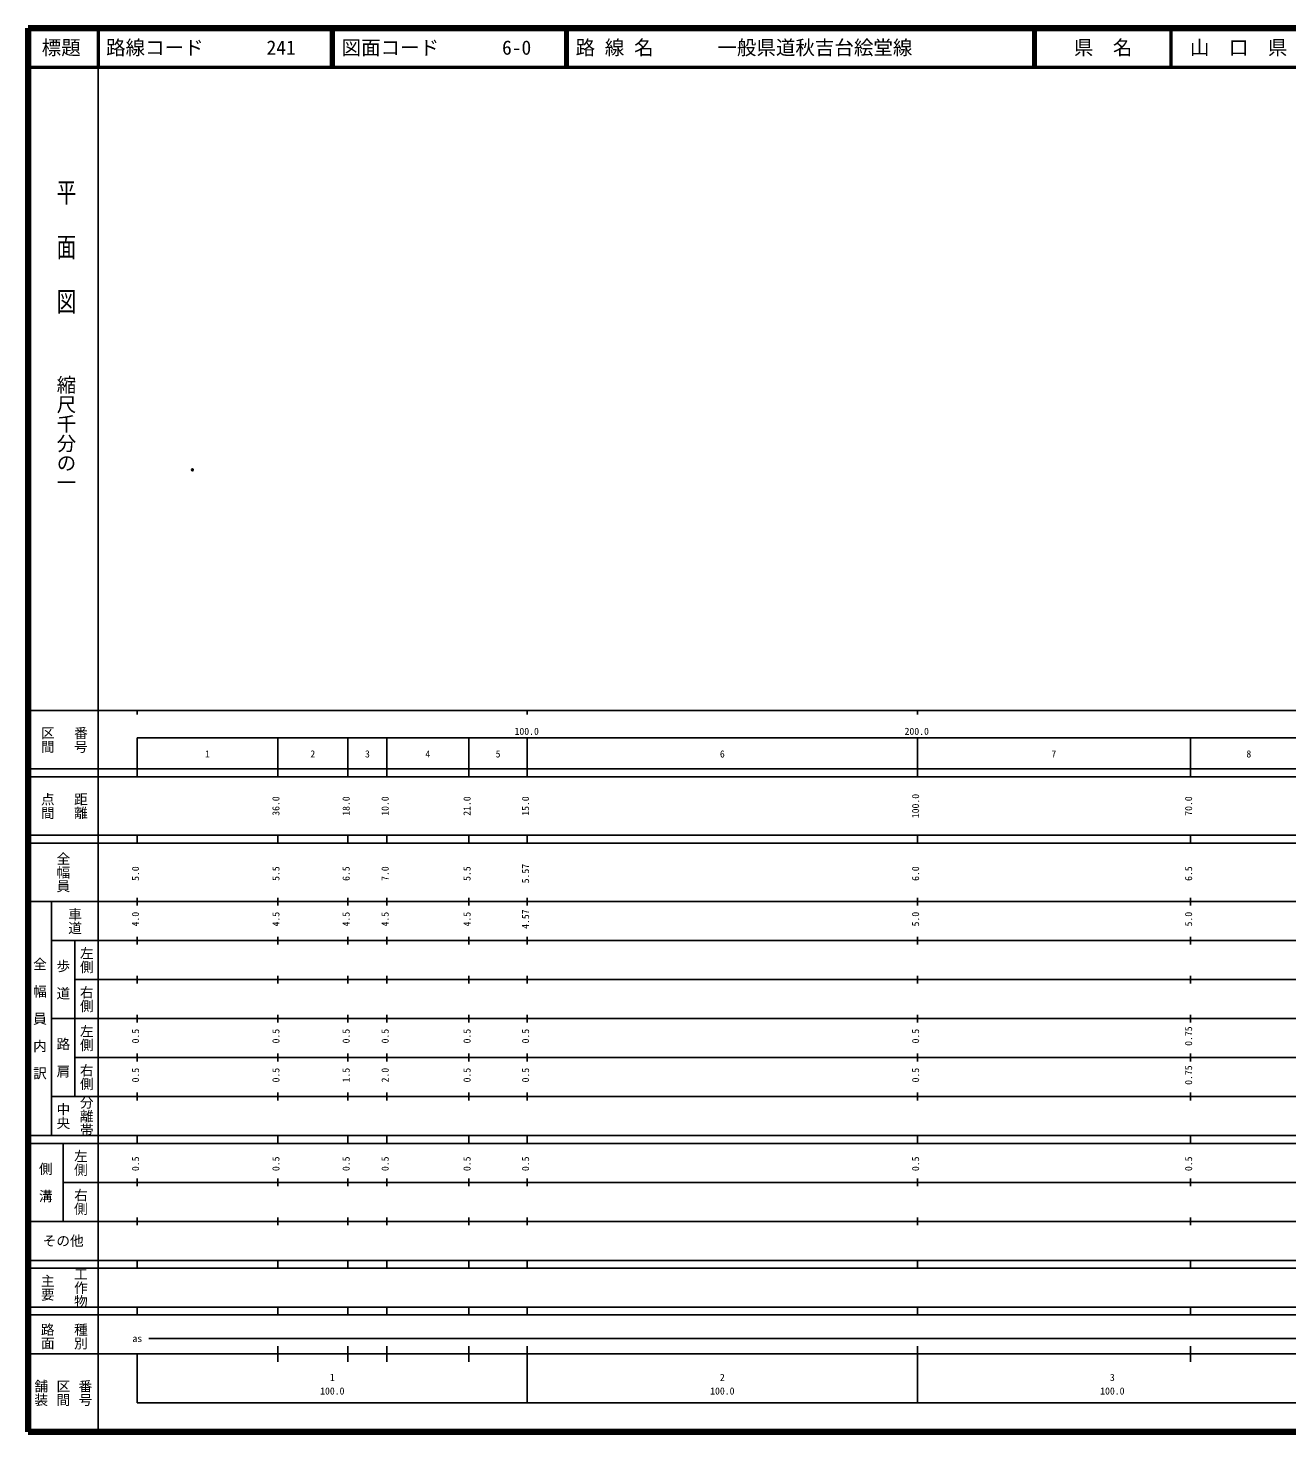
# Model space of a CAD drawing. Units: millimetres on the paper. Extents: x 40 to 680, y 20 to 380.
# Drawn here: x 40 to 362.8, y 20 to 380 of the extents above; entities that cross this region are included whole.
import ezdxf
from ezdxf.enums import TextEntityAlignment as Align

# ---------------------------------------------------------------- set-up
doc = ezdxf.new("R2010")
doc.units = ezdxf.units.MM
doc.header["$PDMODE"] = 32
doc.header["$PDSIZE"] = 0.5
doc.layers.add('M-OTRS', color=6, linetype='Continuous')
doc.layers.add('M-TTL-TXT', color=7, linetype='Continuous')
for name, color, linetype, lineweight in [('M-TTL', 2, 'Continuous', 140), ('M-TTL-BAND', 7, 'Continuous', 25), ('M-TTL-LINE', 7, 'Continuous', 50)]:
    doc.layers.add(name, color=color, linetype=linetype, lineweight=lineweight)
doc.styles.add('@ＭＳ ゴシック', font='')
doc.styles.add('ＭＳ ゴシック', font='')
doc.styles.get('@ＭＳ ゴシック').set_extended_font_data('@MS Gothic')
doc.styles.get('ＭＳ ゴシック').set_extended_font_data('MS Gothic')

msp = doc.modelspace()

# ---------------------------------------------------------------- linework, layer by layer
at = {"layer": 'M-OTRS'}
msp.add_point((82.119, 266.747), dxfattribs=at)
at = {"layer": 'M-TTL'}
for p, q in [((40, 380), (40, 20)), ((680, 380), (40, 380)), ((40, 20), (680, 20))]:
    msp.add_line(p, q, dxfattribs=at)
at = {"layer": 'M-TTL-BAND'}
for p, q in [((58, 370), (58, 20)), ((40, 205), (579, 205)), ((68, 205), (68, 204)), ((168, 205), (168, 204)), ((268, 205), (268, 204)), ((68, 198), (579, 198)), ((68, 198), (68, 188)), ((104, 188), (104, 198)), ((122, 188), (122, 198)), ((132, 188), (132, 198)), ((153, 188), (153, 198)), ((168, 188), (168, 198)), ((268, 188), (268, 198)), ((338, 188), (338, 198)), ((40, 190), (579, 190)), ((40, 188), (579, 188)), ((40, 173), (579, 173)), ((68, 171), (68, 173)), ((104, 171), (104, 173)), ((122, 171), (122, 173)), ((132, 171), (132, 173)), ((153, 171), (153, 173)), ((168, 171), (168, 173)), ((268, 171), (268, 173)), ((338, 171), (338, 173)), ((40, 171), (579, 171)), ((40, 156), (579, 156)), ((46, 96), (46, 156)), ((68, 155), (68, 157)), ((104, 155), (104, 157)), ((122, 155), (122, 157)), ((132, 155), (132, 157)), ((153, 155), (153, 157)), ((168, 155), (168, 157)), ((268, 155), (268, 157)), ((338, 155), (338, 157)), ((46, 146), (579, 146)), ((52, 146), (52, 106)), ((68, 145), (68, 147)), ((104, 145), (104, 147)), ((122, 145), (122, 147)), ((132, 145), (132, 147)), ((153, 145), (153, 147)), ((168, 145), (168, 147)), ((268, 145), (268, 147)), ((338, 145), (338, 147)), ((68, 135), (68, 137)), ((104, 135), (104, 137)), ((122, 135), (122, 137)), ((132, 135), (132, 137)), ((153, 135), (153, 137)), ((168, 135), (168, 137)), ((268, 135), (268, 137)), ((338, 135), (338, 137)), ((52, 136), (579, 136)), ((46, 126), (579, 126)), ((68, 125), (68, 127)), ((104, 125), (104, 127)), ((122, 125), (122, 127)), ((132, 125), (132, 127)), ((153, 125), (153, 127)), ((168, 125), (168, 127)), ((268, 125), (268, 127)), ((338, 125), (338, 127)), ((52, 116), (579, 116)), ((68, 115), (68, 117)), ((104, 115), (104, 117)), ((122, 115), (122, 117)), ((132, 115), (132, 117)), ((153, 115), (153, 117)), ((168, 115), (168, 117)), ((268, 115), (268, 117)), ((338, 115), (338, 117)), ((46, 106), (579, 106)), ((68, 105), (68, 107)), ((104, 105), (104, 107)), ((122, 105), (122, 107)), ((132, 105), (132, 107)), ((153, 105), (153, 107)), ((168, 105), (168, 107)), ((268, 105), (268, 107)), ((338, 105), (338, 107)), ((40, 96), (579, 96)), ((40, 94), (579, 94)), ((49, 94), (49, 74)), ((68, 94), (68, 96)), ((104, 94), (104, 96)), ((122, 94), (122, 96)), ((132, 94), (132, 96)), ((153, 94), (153, 96)), ((168, 94), (168, 96)), ((268, 94), (268, 96)), ((338, 94), (338, 96)), ((49, 84), (579, 84)), ((68, 83), (68, 85)), ((104, 83), (104, 85)), ((122, 83), (122, 85)), ((132, 83), (132, 85)), ((153, 83), (153, 85)), ((168, 83), (168, 85)), ((268, 83), (268, 85)), ((338, 83), (338, 85)), ((40, 74), (579, 74)), ((68, 73), (68, 75)), ((104, 73), (104, 75)), ((122, 73), (122, 75)), ((132, 73), (132, 75)), ((153, 73), (153, 75)), ((168, 73), (168, 75)), ((268, 73), (268, 75)), ((338, 73), (338, 75)), ((40, 64), (579, 64)), ((40, 62), (579, 62)), ((68, 62), (68, 64)), ((104, 62), (104, 64)), ((122, 62), (122, 64)), ((132, 62), (132, 64)), ((153, 62), (153, 64)), ((168, 62), (168, 64)), ((268, 62), (268, 64)), ((338, 62), (338, 64)), ((40, 52), (579, 52)), ((68, 50), (68, 52)), ((104, 50), (104, 52)), ((122, 50), (122, 52)), ((132, 50), (132, 52)), ((153, 50), (153, 52)), ((168, 50), (168, 52)), ((268, 50), (268, 52)), ((338, 50), (338, 52)), ((40, 50), (579, 50)), ((71, 44), (565, 44)), ((40, 40), (579, 40)), ((68, 40), (68, 27.5)), ((104, 38), (104, 42)), ((122, 38), (122, 42)), ((132, 38), (132, 42)), ((153, 38), (153, 42)), ((168, 27.5), (168, 42)), ((268, 27.5), (268, 42)), ((338, 38), (338, 42)), ((68, 27.5), (579, 27.5))]:
    msp.add_line(p, q, dxfattribs=at)
at = {"layer": 'M-TTL-LINE'}
for p, q in [((58, 380), (58, 370)), ((117.75, 380), (117.75, 370)), ((118.25, 380), (118.25, 370)), ((177.75, 380), (177.75, 370)), ((178.25, 380), (178.25, 370)), ((297.75, 380), (297.75, 370)), ((298.25, 380), (298.25, 370)), ((333, 380), (333, 370)), ((40, 370), (680, 370))]:
    msp.add_line(p, q, dxfattribs=at)

# ---------------------------------------------------------------- texts
at = {"layer": 'M-TTL-BAND', "style": '@ＭＳ ゴシック', "width": 1.4}
msp.add_text('平  面  図', height=3.666, rotation=270, dxfattribs=at).set_placement((49.777, 306.475), align=Align.MIDDLE_RIGHT)
at = {"layer": 'M-TTL-BAND', "style": '@ＭＳ ゴシック'}
msp.add_text('縮尺千分の一', height=3.666, rotation=270, dxfattribs=at).set_placement((49.777, 261.03), align=Align.MIDDLE_RIGHT)
for s, p in [('区間', (45, 197.5)), ('番号', (53.5, 197.5)), ('点間', (45, 180.5)), ('距離', (53.5, 180.5)), ('全幅員', (49, 163.5)), ('車道', (52, 151)), ('左側', (55, 141)), ('全\u3000幅\u3000員\u3000内\u3000訳', (43, 126)), ('歩\u3000道', (49, 136)), ('右側', (55, 131)), ('左側', (55, 121)), ('路\u3000肩', (49, 116)), ('右側', (55, 111)), ('分離帯', (55, 101)), ('中央', (49, 101)), ('左側', (53.5, 89)), ('側\u3000溝', (44.5, 84)), ('右側', (53.5, 79)), ('工作物', (53.5, 57)), ('主要', (45, 57)), ('路面', (45, 44.5)), ('種別', (53.5, 44.5)), ('舗装', (43.333, 30)), ('区間', (49, 30)), ('番号', (54.667, 30))]:
    msp.add_text(s, height=2.566, rotation=270, dxfattribs=at).set_placement(p, align=Align.MIDDLE_CENTER)
at = {"layer": 'M-TTL-BAND', "style": 'ＭＳ ゴシック'}
for s, p in [('100.0', (167.844, 198.195)), ('200.0', (267.844, 198.195)), ('1', (86, 192.405)), ('2', (113, 192.405)), ('3', (127, 192.405)), ('4', (142.5, 192.405)), ('5', (160.5, 192.405)), ('6', (218, 192.405)), ('7', (303, 192.405)), ('8', (353, 192.405)), ('as', (68, 42.5)), ('1', (118, 32.523)), ('2', (218, 32.523)), ('3', (318, 32.523)), ('100.0', (118, 29.033)), ('100.0', (218, 29.033)), ('100.0', (318, 29.033))]:
    msp.add_text(s, height=1.833, dxfattribs=at).set_placement(p, align=Align.BOTTOM_CENTER)
for s, p in [('36.0', (105, 180.5)), ('18.0', (123, 180.5)), ('10.0', (133, 180.5)), ('21.0', (154, 180.5)), ('15.0', (169, 180.5)), ('100.0', (269, 180.5)), ('70.0', (339, 180.5)), ('5.0', (69, 163.174)), ('5.5', (105, 163.174)), ('6.5', (123, 163.174)), ('7.0', (133, 163.174)), ('5.5', (154, 163.174)), ('5.57', (169, 163.174)), ('6.0', (269, 163.174)), ('6.5', (339, 163.174)), ('4.0', (69, 151.5)), ('4.5', (105, 151.5)), ('4.5', (123, 151.5)), ('4.5', (133, 151.5)), ('4.5', (154, 151.5)), ('4.57', (169, 151.5)), ('5.0', (269, 151.5)), ('5.0', (339, 151.5)), ('0.5', (69, 121.5)), ('0.5', (105, 121.5)), ('0.5', (123, 121.5)), ('0.5', (133, 121.5)), ('0.5', (154, 121.5)), ('0.5', (169, 121.5)), ('0.5', (269, 121.5)), ('0.75', (339, 121.5)), ('0.5', (69, 111.5)), ('0.5', (105, 111.5)), ('1.5', (123, 111.5)), ('2.0', (133, 111.5)), ('0.5', (154, 111.5)), ('0.5', (169, 111.5)), ('0.5', (269, 111.5)), ('0.75', (339, 111.5)), ('0.5', (69, 88.764)), ('0.5', (105, 88.764)), ('0.5', (123, 88.764)), ('0.5', (133, 88.764)), ('0.5', (154, 88.764)), ('0.5', (169, 88.764)), ('0.5', (269, 88.764)), ('0.5', (339, 88.764))]:
    msp.add_text(s, height=1.833, rotation=90, dxfattribs=at).set_placement(p, align=Align.BOTTOM_CENTER)
msp.add_text('その他', height=2.566, dxfattribs=at).set_placement((49, 69), align=Align.MIDDLE_CENTER)
at = {"layer": 'M-TTL-TXT', "style": 'ＭＳ ゴシック'}
for s, p in [('標題', (48.5, 375)), ('県\u3000名', (315.625, 375)), ('山\u3000口\u3000県', (350.375, 375))]:
    msp.add_text(s, height=3.666, dxfattribs=at).set_placement(p, align=Align.MIDDLE_CENTER)
for s, p in [('路線コード', (60, 375)), ('241', (101.142, 375)), ('図面コード', (120.38, 375)), ('6-0', (161.521, 375)), ('路 線 名', (180.38, 375)), ('一般県道秋吉台絵堂線', (216.734, 375))]:
    msp.add_text(s, height=3.666, dxfattribs=at).set_placement(p, align=Align.MIDDLE_LEFT)

doc.saveas('drawing.dxf')
